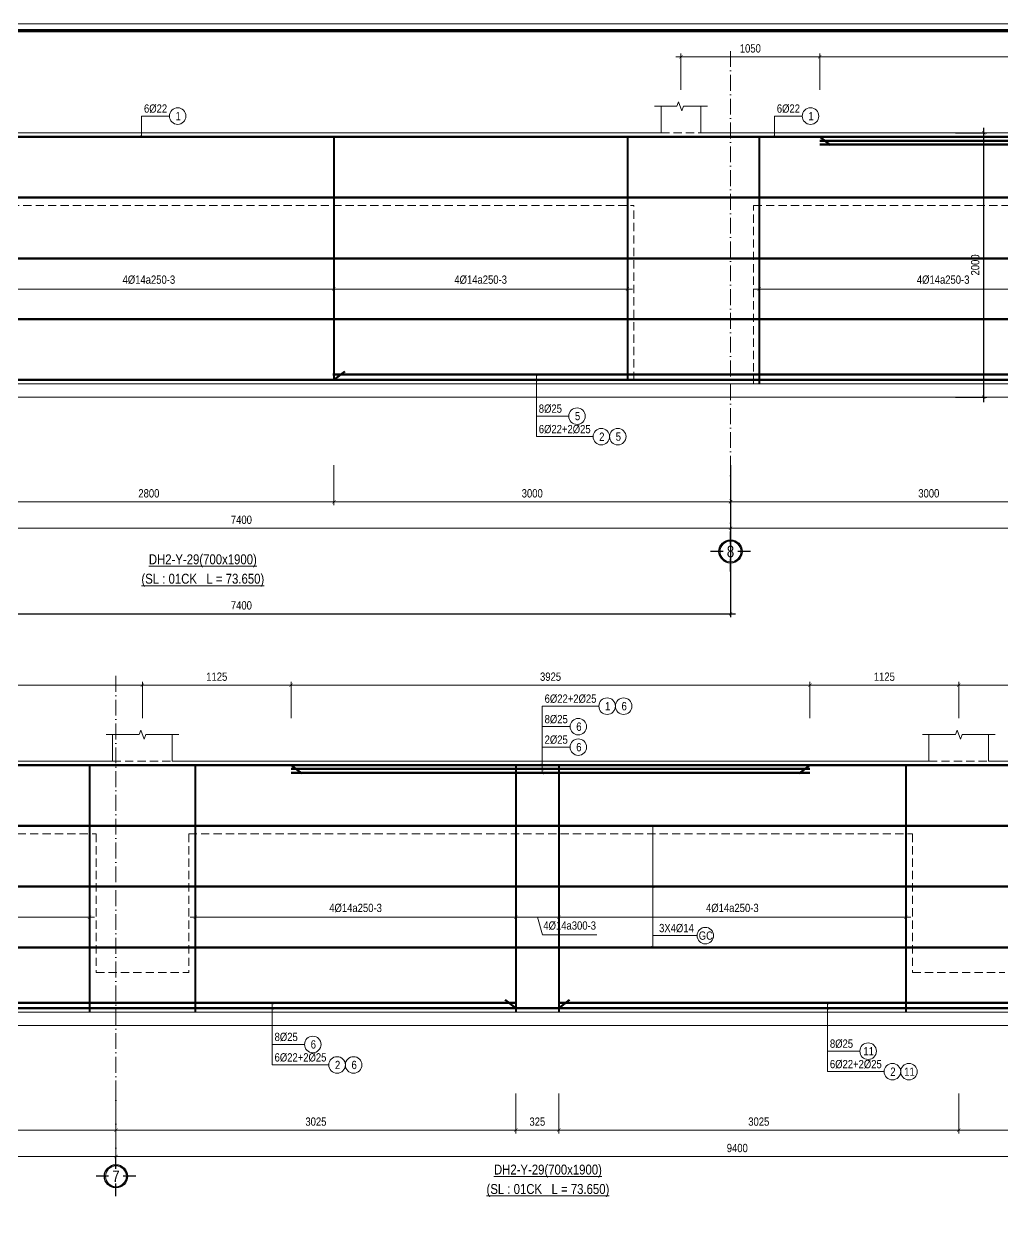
# Model space of a CAD drawing. Header units: millimetres. Extents: x 3014920 to 3563667, y -1638653 to -1356471.
# Drawn here: x 3371116 to 3378516, y -1615076 to -1606064 of the extents above; entities that cross this region are included whole.
import ezdxf
from ezdxf.enums import TextEntityAlignment as Align
from ezdxf.xclip import XClip

# ---------------------------------------------------------------- set-up
doc = ezdxf.new("R2010")
doc.units = ezdxf.units.MM
doc.header["$MEASUREMENT"] = 0
doc.header["$XCLIPFRAME"] = 0
doc.header["$PDMODE"] = 2
for name, pattern in [('6 TANG DIEN HINH 14-15$0$ACAD_ISO10W100', [18, 12, -3, 0, -3]), ('ACAD_ISO04W100', [30, 24, -3, 0, -3]), ('HIDDEN', [0.375, 0.25, -0.125])]:
    doc.linetypes.add(name, pattern=pattern)
doc.layers.get('0').update_dxf_attribs({"lineweight": 9})
doc.layers.get('Defpoints').update_dxf_attribs({"color": 10, "lineweight": 0})
for name, color, linetype, lineweight in [('2', 2, 'Continuous', 20), ('CDAI', 21, 'Continuous', 40), ('CTHEP', 50, 'Continuous', 50), ('DBAO', 90, 'Continuous', 13), ('DGIONG', 130, 'Continuous', 13), ('DMo', 9, 'HIDDEN', 9), ('KTH', 154, 'Continuous', 9), ('Net khuat', 8, 'HIDDEN', 13), ('TEXT', 7, 'Continuous', 15), ('TRUC', 251, 'ACAD_ISO04W100', 9)]:
    doc.layers.add(name, color=color, linetype=linetype, lineweight=lineweight)
doc.layers.add('8', color=8, linetype='Continuous')
doc.styles.add('HELVECONDENSE', font='VHELVCN_0.TTF')
doc.styles.add('Star-HelCon', font='VHELVCN_0.TTF')
doc.styles.add('TTP-HelCon', font='VHELVCN_0.TTF')
doc.styles.add('VNI-HELVE-CONDENSE', font='VHELVCN_0.TTF')
doc.dimstyles.new('kc-25', dxfattribs={"dimtxt": 62.5, "dimasz": 20, "dimexe": 20, "dimexo": 50, "dimgap": 25, "dimtad": 3, "dimdec": 0, "dimzin": 0, "dimdsep": 46, "dimtxsty": 'VNI-HELVE-CONDENSE', "dimblk": 'DIM', "dimcen": 2.5, "dimclrd": 256, "dimclre": 154, "dimclrt": 7, "dimaunit": 1, "dimadec": 0, "dimazin": 0, "dimtfac": 1, "dimtdec": 0, "dimtix": 1, "dimtmove": 0, "dimatfit": 3, "dimldrblk": 'DOT', "dimfxl": 1, "dimtolj": 1, "dimtzin": 0, "dimarcsym": 0})
doc.dimstyles.new('TTP-25', dxfattribs={"dimscale": 25, "dimtxt": 2.5, "dimasz": 1, "dimexe": 1, "dimexo": 1, "dimgap": 0.09, "dimtad": 0, "dimdec": 4, "dimrnd": 1, "dimzin": 9, "dimdsep": 46, "dimtxsty": 'TTP-HelCon', "dimblk": 'ARCHTICK', "dimcen": 0.09, "dimdle": 1.5, "dimclrd": 256, "dimclre": 256, "dimclrt": 7, "dimadec": 0, "dimazin": 0, "dimtfac": 1, "dimtdec": 4, "dimtmove": 0, "dimatfit": 3, "dimldrblk": 'ARCHTICK', "dimfxl": 1, "dimtvp": 1, "dimtolj": 1, "dimtzin": 0, "dimarcsym": 0})

# ---------------------------------------------------------------- blocks, each defined once
blk = doc.blocks.new('_ArchTick')
at = {"color": 0, "linetype": 'ByBlock', "const_width": 0.15}
blk.add_lwpolyline([(-0.5, -0.5), (0.5, 0.5)], dxfattribs=at)
blk = doc.blocks.new('*D1667')
at = {"layer": 'Defpoints', "color": 0, "transparency": 16777216}
for p in [(22575, -2490.7), (25825, -2490.7), (22575, -2791.8)]:
    blk.add_point(p, dxfattribs=at)
at = {"layer": 'KTH', "lineweight": -2, "transparency": 16777216}
for p, q in [((22575, -2515.7), (22575, -2816.8)), ((25825, -2515.7), (25825, -2816.8)), ((25862.5, -2791.8), (22537.5, -2791.8))]:
    blk.add_line(p, q, dxfattribs=at)
at = {"layer": 'KTH', "lineweight": -2, "transparency": 16777216, "xscale": 25, "yscale": 25, "zscale": 25, "rotation": 180}
blk.add_blockref('_ArchTick', (22575, -2791.8), dxfattribs=at)
at = {"layer": 'KTH', "lineweight": -2, "transparency": 16777216, "xscale": 25, "yscale": 25, "zscale": 25}
blk.add_blockref('_ArchTick', (25825, -2791.8), dxfattribs=at)
at = {"layer": 'KTH', "color": 7, "transparency": 16777216, "insert": (24200, -2728), "char_height": 62.5, "attachment_point": 5, "style": 'TTP-HelCon'}
blk.add_mtext('\\A1;3250', dxfattribs=at)
blk = doc.blocks.new('*D1668')
at = {"layer": 'Defpoints', "color": 0, "transparency": 16777216}
for p in [(16725, -2490.7), (19724.7, -2490.7), (16725, -2791.8)]:
    blk.add_point(p, dxfattribs=at)
at = {"layer": 'KTH', "lineweight": -2, "transparency": 16777216}
for p, q in [((16725, -2515.7), (16725, -2816.8)), ((19724.7, -2515.7), (19724.7, -2816.8)), ((19762.2, -2791.8), (16687.5, -2791.8))]:
    blk.add_line(p, q, dxfattribs=at)
at = {"layer": 'KTH', "lineweight": -2, "transparency": 16777216, "xscale": 25, "yscale": 25, "zscale": 25, "rotation": 180}
blk.add_blockref('_ArchTick', (16725, -2791.8), dxfattribs=at)
at = {"layer": 'KTH', "lineweight": -2, "transparency": 16777216, "xscale": 25, "yscale": 25, "zscale": 25}
blk.add_blockref('_ArchTick', (19724.7, -2791.8), dxfattribs=at)
at = {"layer": 'KTH', "color": 7, "transparency": 16777216, "insert": (18224.9, -2728), "char_height": 62.5, "attachment_point": 5, "style": 'TTP-HelCon'}
blk.add_mtext('\\A1;3000', dxfattribs=at)
blk = doc.blocks.new('*D1669')
at = {"layer": 'Defpoints', "color": 0, "transparency": 16777216}
for p in [(16350, 574), (16350, 300), (17399.8, 300)]:
    blk.add_point(p, dxfattribs=at)
at = {"layer": 'KTH', "lineweight": -2, "transparency": 16777216}
for p, q in [((17437.3, 574), (16312.5, 574)), ((16350, 325), (16350, 599)), ((17399.8, 325), (17399.8, 599))]:
    blk.add_line(p, q, dxfattribs=at)
at = {"layer": 'KTH', "lineweight": -2, "transparency": 16777216, "xscale": 25, "yscale": 25, "zscale": 25, "rotation": 180}
blk.add_blockref('_ArchTick', (16350, 574), dxfattribs=at)
at = {"layer": 'KTH', "lineweight": -2, "transparency": 16777216, "xscale": 25, "yscale": 25, "zscale": 25}
blk.add_blockref('_ArchTick', (17399.8, 574), dxfattribs=at)
at = {"layer": 'KTH', "color": 7, "transparency": 16777216, "insert": (16874.9, 637.8), "char_height": 62.5, "attachment_point": 5, "style": 'TTP-HelCon'}
blk.add_mtext('\\A1;1050', dxfattribs=at)
blk = doc.blocks.new('*D1670')
at = {"layer": 'Defpoints', "color": 0, "transparency": 16777216}
for p in [(26025, 574), (22800, 300), (26025, 300)]:
    blk.add_point(p, dxfattribs=at)
at = {"layer": 'KTH', "lineweight": -2, "transparency": 16777216}
for p, q in [((22762.5, 574), (26062.5, 574)), ((22800, 325), (22800, 599)), ((26025, 325), (26025, 599))]:
    blk.add_line(p, q, dxfattribs=at)
at = {"layer": 'KTH', "lineweight": -2, "transparency": 16777216, "xscale": 25, "yscale": 25, "zscale": 25, "rotation": 180}
blk.add_blockref('_ArchTick', (22800, 574), dxfattribs=at)
at = {"layer": 'KTH', "lineweight": -2, "transparency": 16777216, "xscale": 25, "yscale": 25, "zscale": 25}
blk.add_blockref('_ArchTick', (26025, 574), dxfattribs=at)
at = {"layer": 'KTH', "color": 7, "transparency": 16777216, "insert": (24412.5, 637.8), "char_height": 62.5, "attachment_point": 5, "style": 'TTP-HelCon'}
blk.add_mtext('\\A1;3225', dxfattribs=at)
blk = doc.blocks.new('*D1672')
at = {"layer": 'Defpoints', "color": 0, "transparency": 16777216}
for p in [(10925, -2490.7), (13725, -2490.7), (10925, -2791.8)]:
    blk.add_point(p, dxfattribs=at)
at = {"layer": 'KTH', "lineweight": -2, "transparency": 16777216}
for p, q in [((10925, -2515.7), (10925, -2816.8)), ((13725, -2515.7), (13725, -2816.8)), ((13762.5, -2791.8), (10887.5, -2791.8))]:
    blk.add_line(p, q, dxfattribs=at)
at = {"layer": 'KTH', "lineweight": -2, "transparency": 16777216, "xscale": 25, "yscale": 25, "zscale": 25, "rotation": 180}
blk.add_blockref('_ArchTick', (10925, -2791.8), dxfattribs=at)
at = {"layer": 'KTH', "lineweight": -2, "transparency": 16777216, "xscale": 25, "yscale": 25, "zscale": 25}
blk.add_blockref('_ArchTick', (13725, -2791.8), dxfattribs=at)
at = {"layer": 'KTH', "color": 7, "transparency": 16777216, "insert": (12325, -2728), "char_height": 62.5, "attachment_point": 5, "style": 'TTP-HelCon'}
blk.add_mtext('\\A1;2800', dxfattribs=at)
blk = doc.blocks.new('*D1674')
at = {"layer": 'Defpoints', "color": 0, "transparency": 16777216}
for p in [(26025, 574), (26025, 300), (27150, 300)]:
    blk.add_point(p, dxfattribs=at)
at = {"layer": 'KTH', "lineweight": -2, "transparency": 16777216}
for p, q in [((27187.5, 574), (25987.5, 574)), ((26025, 325), (26025, 599)), ((27150, 325), (27150, 599))]:
    blk.add_line(p, q, dxfattribs=at)
at = {"layer": 'KTH', "lineweight": -2, "transparency": 16777216, "xscale": 25, "yscale": 25, "zscale": 25, "rotation": 180}
blk.add_blockref('_ArchTick', (26025, 574), dxfattribs=at)
at = {"layer": 'KTH', "lineweight": -2, "transparency": 16777216, "xscale": 25, "yscale": 25, "zscale": 25}
blk.add_blockref('_ArchTick', (27150, 574), dxfattribs=at)
at = {"layer": 'KTH', "color": 7, "transparency": 16777216, "insert": (26587.5, 637.8), "char_height": 62.5, "attachment_point": 5, "style": 'TTP-HelCon'}
blk.add_mtext('\\A1;1125', dxfattribs=at)
blk = doc.blocks.new('*D1675')
at = {"layer": 'Defpoints', "color": 0, "transparency": 16777216}
for p in [(32200, 574), (32200, 300), (33325, 300)]:
    blk.add_point(p, dxfattribs=at)
at = {"layer": 'KTH', "lineweight": -2, "transparency": 16777216}
for p, q in [((33362.5, 574), (32162.5, 574)), ((32200, 325), (32200, 599)), ((33325, 325), (33325, 599))]:
    blk.add_line(p, q, dxfattribs=at)
at = {"layer": 'KTH', "lineweight": -2, "transparency": 16777216, "xscale": 25, "yscale": 25, "zscale": 25, "rotation": 180}
blk.add_blockref('_ArchTick', (32200, 574), dxfattribs=at)
at = {"layer": 'KTH', "lineweight": -2, "transparency": 16777216, "xscale": 25, "yscale": 25, "zscale": 25}
blk.add_blockref('_ArchTick', (33325, 574), dxfattribs=at)
at = {"layer": 'KTH', "color": 7, "transparency": 16777216, "insert": (32762.5, 637.8), "char_height": 62.5, "attachment_point": 5, "style": 'TTP-HelCon'}
blk.add_mtext('\\A1;1125', dxfattribs=at)
blk = doc.blocks.new('dau truc')
blk.add_circle((0, 0), 180)
at = {"layer": '8'}
for p, q in [((0, 127), (0, 345)), ((-127, 0), (-345, 0)), ((0, -345), (0, -127)), ((345, 0), (127, 0))]:
    blk.add_line(p, q, dxfattribs=at)
blk.add_circle((0, 0), 200, dxfattribs=at)
at = {"layer": 'TEXT', "style": 'HELVECONDENSE'}
blk.add_attdef('A', text='', height=233, dxfattribs=at).set_placement((0, 0), align=Align.MIDDLE)
blk = doc.blocks.new('*D1642')
at = {"layer": 'Defpoints', "color": 0, "transparency": 16777216}
for p in [(28850, -2490.8), (29175, -2490.7), (28850, -2791.8)]:
    blk.add_point(p, dxfattribs=at)
at = {"layer": 'KTH', "lineweight": -2, "transparency": 16777216}
for p, q in [((28850, -2515.8), (28850, -2816.8)), ((29175, -2515.7), (29175, -2816.8)), ((29212.5, -2791.8), (28812.5, -2791.8))]:
    blk.add_line(p, q, dxfattribs=at)
at = {"layer": 'KTH', "lineweight": -2, "transparency": 16777216, "xscale": 25, "yscale": 25, "zscale": 25, "rotation": 180}
blk.add_blockref('_ArchTick', (28850, -2791.8), dxfattribs=at)
at = {"layer": 'KTH', "lineweight": -2, "transparency": 16777216, "xscale": 25, "yscale": 25, "zscale": 25}
blk.add_blockref('_ArchTick', (29175, -2791.8), dxfattribs=at)
at = {"layer": 'KTH', "color": 7, "transparency": 16777216, "insert": (29012.5, -2728), "char_height": 62.5, "attachment_point": 5, "style": 'TTP-HelCon'}
blk.add_mtext('\\A1;325', dxfattribs=at)
blk = doc.blocks.new('*D1643')
at = {"layer": 'Defpoints', "color": 0, "transparency": 16777216}
for p in [(32200, 574), (31075, 300), (32200, 300)]:
    blk.add_point(p, dxfattribs=at)
at = {"layer": 'KTH', "lineweight": -2, "transparency": 16777216}
for p, q in [((31037.5, 574), (32237.5, 574)), ((31075, 325), (31075, 599)), ((32200, 325), (32200, 599))]:
    blk.add_line(p, q, dxfattribs=at)
at = {"layer": 'KTH', "lineweight": -2, "transparency": 16777216, "xscale": 25, "yscale": 25, "zscale": 25, "rotation": 180}
blk.add_blockref('_ArchTick', (31075, 574), dxfattribs=at)
at = {"layer": 'KTH', "lineweight": -2, "transparency": 16777216, "xscale": 25, "yscale": 25, "zscale": 25}
blk.add_blockref('_ArchTick', (32200, 574), dxfattribs=at)
at = {"layer": 'KTH', "color": 7, "transparency": 16777216, "insert": (31637.5, 637.8), "char_height": 62.5, "attachment_point": 5, "style": 'TTP-HelCon'}
blk.add_mtext('\\A1;1125', dxfattribs=at)
blk = doc.blocks.new('*D1647')
at = {"layer": 'Defpoints', "color": 0, "transparency": 16777216}
for p in [(25825, -2490.7), (28850, -2490.8), (28850, -2791.8)]:
    blk.add_point(p, dxfattribs=at)
at = {"layer": 'KTH', "lineweight": -2, "transparency": 16777216}
for p, q in [((25825, -2515.7), (25825, -2816.8)), ((28850, -2515.8), (28850, -2816.8)), ((25787.5, -2791.8), (28887.5, -2791.8))]:
    blk.add_line(p, q, dxfattribs=at)
at = {"layer": 'KTH', "lineweight": -2, "transparency": 16777216, "xscale": 25, "yscale": 25, "zscale": 25, "rotation": 180}
blk.add_blockref('_ArchTick', (25825, -2791.8), dxfattribs=at)
at = {"layer": 'KTH', "lineweight": -2, "transparency": 16777216, "xscale": 25, "yscale": 25, "zscale": 25}
blk.add_blockref('_ArchTick', (28850, -2791.8), dxfattribs=at)
at = {"layer": 'KTH', "color": 7, "transparency": 16777216, "insert": (27337.5, -2728), "char_height": 62.5, "attachment_point": 5, "style": 'TTP-HelCon'}
blk.add_mtext('\\A1;3025', dxfattribs=at)
blk = doc.blocks.new('DIM')
h = blk.add_hatch(color=1)
h.paths.add_polyline_path([(0.49, 0.29, 1), (0.29, 0.49), (-0.19, 0), (0.19, 0)])
h.paths.add_polyline_path([(0.19, 0), (-0.19, 0), (-0.49, -0.29, 1), (-0.29, -0.49)])
at = {"color": 9}
for p, q in [((-0.19, 0), (-1.5, 0)), ((0.19, 0), (1.5, 0))]:
    blk.add_line(p, q, dxfattribs=at)
at = {"color": 1}
for p, q in [((-0.49, -0.29), (0.29, 0.49)), ((-0.29, -0.49), (0.49, 0.29)), ((-0.19, 0), (0.19, 0))]:
    blk.add_line(p, q, dxfattribs=at)
blk.add_arc((-0.39, -0.39), 0.138, 135, 315, dxfattribs=at)
blk = doc.blocks.new('*D1662')
at = {"layer": 'Defpoints', "color": 0, "transparency": 16777216}
for p in [(25825, -2490.7), (35225, -2490.7), (35225, -2991.7)]:
    blk.add_point(p, dxfattribs=at)
at = {"layer": 'KTH', "lineweight": -2, "transparency": 16777216}
for p, q in [((25825, -2515.7), (25825, -3016.7)), ((35225, -2515.7), (35225, -3016.7)), ((25787.5, -2991.7), (35262.5, -2991.7))]:
    blk.add_line(p, q, dxfattribs=at)
at = {"layer": 'KTH', "lineweight": -2, "transparency": 16777216, "xscale": 25, "yscale": 25, "zscale": 25, "rotation": 180}
blk.add_blockref('_ArchTick', (25825, -2991.7), dxfattribs=at)
at = {"layer": 'KTH', "lineweight": -2, "transparency": 16777216, "xscale": 25, "yscale": 25, "zscale": 25}
blk.add_blockref('_ArchTick', (35225, -2991.7), dxfattribs=at)
at = {"layer": 'KTH', "color": 7, "transparency": 16777216, "insert": (30525, -2927.9), "char_height": 62.5, "attachment_point": 5, "style": 'TTP-HelCon'}
blk.add_mtext('\\A1;9400', dxfattribs=at)
blk = doc.blocks.new('*D1665')
at = {"layer": 'Defpoints', "color": 0, "transparency": 16777216}
for p in [(10925, -883.8), (13725, -883.8), (13725, -1182.1)]:
    blk.add_point(p, dxfattribs=at)
at = {"layer": 'KTH', "lineweight": -2, "transparency": 16777216}
for p, q in [((10925, -908.8), (10925, -1207.1)), ((13725, -908.8), (13725, -1207.1)), ((10887.5, -1182.1), (13762.5, -1182.1))]:
    blk.add_line(p, q, dxfattribs=at)
at = {"layer": 'KTH', "lineweight": -2, "transparency": 16777216, "xscale": 25, "yscale": 25, "zscale": 25, "rotation": 180}
blk.add_blockref('_ArchTick', (10925, -1182.1), dxfattribs=at)
at = {"layer": 'KTH', "lineweight": -2, "transparency": 16777216, "xscale": 25, "yscale": 25, "zscale": 25}
blk.add_blockref('_ArchTick', (13725, -1182.1), dxfattribs=at)
at = {"layer": 'KTH', "color": 7, "transparency": 16777216, "insert": (12325, -1112.2), "char_height": 62.5, "attachment_point": 5, "style": 'TTP-HelCon'}
blk.add_mtext('\\A1;4Þ14a250-3', dxfattribs=at)
blk = doc.blocks.new('*D1622')
at = {"layer": 'Defpoints', "color": 0, "transparency": 16777216}
for p in [(9325, -2490.7), (16725, -2490.7), (16725, -2991.7)]:
    blk.add_point(p, dxfattribs=at)
at = {"layer": 'KTH', "lineweight": -2, "transparency": 16777216}
for p, q in [((9325, -2515.7), (9325, -3016.7)), ((16725, -2515.7), (16725, -3016.7)), ((9287.5, -2991.7), (16762.5, -2991.7))]:
    blk.add_line(p, q, dxfattribs=at)
at = {"layer": 'KTH', "lineweight": -2, "transparency": 16777216, "xscale": 25, "yscale": 25, "zscale": 25, "rotation": 180}
blk.add_blockref('_ArchTick', (9325, -2991.7), dxfattribs=at)
at = {"layer": 'KTH', "lineweight": -2, "transparency": 16777216, "xscale": 25, "yscale": 25, "zscale": 25}
blk.add_blockref('_ArchTick', (16725, -2991.7), dxfattribs=at)
at = {"layer": 'KTH', "color": 7, "transparency": 16777216, "insert": (13025, -2927.9), "char_height": 62.5, "attachment_point": 5, "style": 'TTP-HelCon'}
blk.add_mtext('\\A1;7400', dxfattribs=at)
blk = doc.blocks.new('*D1623')
at = {"layer": 'Defpoints', "color": 0, "transparency": 16777216}
for p in [(16725, -2490.7), (25825, -2513.9), (16725, -2991.7)]:
    blk.add_point(p, dxfattribs=at)
at = {"layer": 'KTH', "lineweight": -2, "transparency": 16777216}
for p, q in [((16725, -2515.7), (16725, -3016.7)), ((25825, -2538.9), (25825, -3016.7)), ((25862.5, -2991.7), (16687.5, -2991.7))]:
    blk.add_line(p, q, dxfattribs=at)
at = {"layer": 'KTH', "lineweight": -2, "transparency": 16777216, "xscale": 25, "yscale": 25, "zscale": 25, "rotation": 180}
blk.add_blockref('_ArchTick', (16725, -2991.7), dxfattribs=at)
at = {"layer": 'KTH', "lineweight": -2, "transparency": 16777216, "xscale": 25, "yscale": 25, "zscale": 25}
blk.add_blockref('_ArchTick', (25825, -2991.7), dxfattribs=at)
at = {"layer": 'KTH', "color": 7, "transparency": 16777216, "insert": (21275, -2927.9), "char_height": 62.5, "attachment_point": 5, "style": 'TTP-HelCon'}
blk.add_mtext('\\A1;9100', dxfattribs=at)
blk = doc.blocks.new('*D1624')
at = {"layer": 'Defpoints', "color": 0, "transparency": 16777216}
for p in [(29175, -2490.7), (32200, -2490.7), (32200, -2791.8)]:
    blk.add_point(p, dxfattribs=at)
at = {"layer": 'KTH', "lineweight": -2, "transparency": 16777216}
for p, q in [((29175, -2515.7), (29175, -2816.8)), ((32200, -2515.7), (32200, -2816.8)), ((29137.5, -2791.8), (32237.5, -2791.8))]:
    blk.add_line(p, q, dxfattribs=at)
at = {"layer": 'KTH', "lineweight": -2, "transparency": 16777216, "xscale": 25, "yscale": 25, "zscale": 25, "rotation": 180}
blk.add_blockref('_ArchTick', (29175, -2791.8), dxfattribs=at)
at = {"layer": 'KTH', "lineweight": -2, "transparency": 16777216, "xscale": 25, "yscale": 25, "zscale": 25}
blk.add_blockref('_ArchTick', (32200, -2791.8), dxfattribs=at)
at = {"layer": 'KTH', "color": 7, "transparency": 16777216, "insert": (30687.5, -2728), "char_height": 62.5, "attachment_point": 5, "style": 'TTP-HelCon'}
blk.add_mtext('\\A1;3025', dxfattribs=at)
blk = doc.blocks.new('*D1626')
at = {"layer": 'Defpoints', "color": 0, "transparency": 16777216}
for p in [(21450, 574), (17399.8, 300), (21450, 300)]:
    blk.add_point(p, dxfattribs=at)
at = {"layer": 'KTH', "lineweight": -2, "transparency": 16777216}
for p, q in [((17362.3, 574), (21487.5, 574)), ((17399.8, 325), (17399.8, 599)), ((21450, 325), (21450, 599))]:
    blk.add_line(p, q, dxfattribs=at)
at = {"layer": 'KTH', "lineweight": -2, "transparency": 16777216, "xscale": 25, "yscale": 25, "zscale": 25, "rotation": 180}
blk.add_blockref('_ArchTick', (17399.8, 574), dxfattribs=at)
at = {"layer": 'KTH', "lineweight": -2, "transparency": 16777216, "xscale": 25, "yscale": 25, "zscale": 25}
blk.add_blockref('_ArchTick', (21450, 574), dxfattribs=at)
at = {"layer": 'KTH', "color": 7, "transparency": 16777216, "insert": (19424.9, 637.8), "char_height": 62.5, "attachment_point": 5, "style": 'TTP-HelCon'}
blk.add_mtext('\\A1;4050', dxfattribs=at)
blk = doc.blocks.new('*D1628')
at = {"layer": 'Defpoints', "color": 0, "transparency": 16777216}
for p in [(31075, 574), (27150, 300), (31075, 300)]:
    blk.add_point(p, dxfattribs=at)
at = {"layer": 'KTH', "lineweight": -2, "transparency": 16777216}
for p, q in [((27112.5, 574), (31112.5, 574)), ((27150, 325), (27150, 599)), ((31075, 325), (31075, 599))]:
    blk.add_line(p, q, dxfattribs=at)
at = {"layer": 'KTH', "lineweight": -2, "transparency": 16777216, "xscale": 25, "yscale": 25, "zscale": 25, "rotation": 180}
blk.add_blockref('_ArchTick', (27150, 574), dxfattribs=at)
at = {"layer": 'KTH', "lineweight": -2, "transparency": 16777216, "xscale": 25, "yscale": 25, "zscale": 25}
blk.add_blockref('_ArchTick', (31075, 574), dxfattribs=at)
at = {"layer": 'KTH', "color": 7, "transparency": 16777216, "insert": (29112.5, 637.8), "char_height": 62.5, "attachment_point": 5, "style": 'TTP-HelCon'}
blk.add_mtext('\\A1;3925', dxfattribs=at)
blk = doc.blocks.new('*D1629')
at = {"layer": 'Defpoints', "color": 0, "transparency": 16777216}
for p in [(16942.3, -883.8), (19724.8, -883.8), (16942.3, -1182.1)]:
    blk.add_point(p, dxfattribs=at)
at = {"layer": 'KTH', "lineweight": -2, "transparency": 16777216}
for p, q in [((16942.3, -908.8), (16942.3, -1207.1)), ((19724.8, -908.8), (19724.8, -1207.1)), ((19762.3, -1182.1), (16904.8, -1182.1))]:
    blk.add_line(p, q, dxfattribs=at)
at = {"layer": 'KTH', "lineweight": -2, "transparency": 16777216, "xscale": 25, "yscale": 25, "zscale": 25, "rotation": 180}
blk.add_blockref('_ArchTick', (16942.3, -1182.1), dxfattribs=at)
at = {"layer": 'KTH', "lineweight": -2, "transparency": 16777216, "xscale": 25, "yscale": 25, "zscale": 25}
blk.add_blockref('_ArchTick', (19724.8, -1182.1), dxfattribs=at)
at = {"layer": 'KTH', "color": 7, "transparency": 16777216, "insert": (18333.5, -1112.2), "char_height": 62.5, "attachment_point": 5, "style": 'TTP-HelCon'}
blk.add_mtext('\\A1;4Þ14a250-3', dxfattribs=at)
blk = doc.blocks.new('*D1632')
at = {"layer": 'Defpoints', "color": 0, "transparency": 16777216}
for p in [(22975, -883.8), (25625, -943.5), (22975, -1182.1)]:
    blk.add_point(p, dxfattribs=at)
at = {"layer": 'KTH', "lineweight": -2, "transparency": 16777216}
for p, q in [((22975, -908.8), (22975, -1207.1)), ((25625, -968.5), (25625, -1207.1)), ((25662.5, -1182.1), (22937.5, -1182.1))]:
    blk.add_line(p, q, dxfattribs=at)
at = {"layer": 'KTH', "lineweight": -2, "transparency": 16777216, "xscale": 25, "yscale": 25, "zscale": 25}
for p, rotation in [((22975, -1182.1), 179.9999999866598), ((25625, -1182.1), 359.9999999866598)]:
    blk.add_blockref('_ArchTick', p, dxfattribs=dict(at, rotation=rotation))
at = {"layer": 'KTH', "color": 7, "transparency": 16777216, "insert": (24300, -1112.2), "char_height": 62.5, "attachment_point": 5, "rotation": 360, "style": 'TTP-HelCon'}
blk.add_mtext('\\A1;4Þ14a250-3', dxfattribs=at)
blk = doc.blocks.new('*D1633')
at = {"layer": 'Defpoints', "color": 0, "transparency": 16777216}
for p in [(26425, -883.8), (28850, -883.8), (26425, -1182.1)]:
    blk.add_point(p, dxfattribs=at)
at = {"layer": 'KTH', "lineweight": -2, "transparency": 16777216}
for p, q in [((26425, -908.8), (26425, -1207.1)), ((28850, -908.8), (28850, -1207.1)), ((28887.5, -1182.1), (26387.5, -1182.1))]:
    blk.add_line(p, q, dxfattribs=at)
at = {"layer": 'KTH', "lineweight": -2, "transparency": 16777216, "xscale": 25, "yscale": 25, "zscale": 25}
for p, rotation in [((26425, -1182.1), 179.9999999866598), ((28850, -1182.1), 359.9999999866598)]:
    blk.add_blockref('_ArchTick', p, dxfattribs=dict(at, rotation=rotation))
at = {"layer": 'KTH', "color": 7, "transparency": 16777216, "insert": (27637.5, -1112.2), "char_height": 62.5, "attachment_point": 5, "rotation": 360, "style": 'TTP-HelCon'}
blk.add_mtext('\\A1;4Þ14a250-3', dxfattribs=at)
blk = doc.blocks.new('*D1634')
at = {"layer": 'Defpoints', "color": 0, "transparency": 16777216}
for p in [(28850, -883.8), (29175, -883.8), (29175, -1182.1)]:
    blk.add_point(p, dxfattribs=at)
at = {"layer": 'KTH', "lineweight": -2, "transparency": 16777216}
for p, q in [((28850, -908.8), (28850, -1207.1)), ((29175, -908.8), (29175, -1207.1)), ((28812.5, -1182.1), (29212.5, -1182.1)), ((29012.5, -1182.1), (29052.5, -1315.4)), ((29052.5, -1315.4), (29461.7, -1315.4))]:
    blk.add_line(p, q, dxfattribs=at)
at = {"layer": 'KTH', "lineweight": -2, "transparency": 16777216, "xscale": 25, "yscale": 25, "zscale": 25, "rotation": 180}
blk.add_blockref('_ArchTick', (28850, -1182.1), dxfattribs=at)
at = {"layer": 'KTH', "lineweight": -2, "transparency": 16777216, "xscale": 25, "yscale": 25, "zscale": 25}
blk.add_blockref('_ArchTick', (29175, -1182.1), dxfattribs=at)
at = {"layer": 'KTH', "color": 7, "transparency": 16777216, "insert": (29257.1, -1245.4), "char_height": 62.5, "attachment_point": 5, "style": 'TTP-HelCon'}
blk.add_mtext('\\A1;4Þ14a300-3', dxfattribs=at)
blk = doc.blocks.new('*D1635')
at = {"layer": 'Defpoints', "color": 0, "transparency": 16777216}
for p in [(29175, -883.8), (31800, -929), (31800, -1182.1)]:
    blk.add_point(p, dxfattribs=at)
at = {"layer": 'KTH', "lineweight": -2, "transparency": 16777216}
for p, q in [((29175, -908.8), (29175, -1207.1)), ((31800, -954), (31800, -1207.1)), ((29137.5, -1182.1), (31837.5, -1182.1))]:
    blk.add_line(p, q, dxfattribs=at)
at = {"layer": 'KTH', "lineweight": -2, "transparency": 16777216, "xscale": 25, "yscale": 25, "zscale": 25, "rotation": 180}
blk.add_blockref('_ArchTick', (29175, -1182.1), dxfattribs=at)
at = {"layer": 'KTH', "lineweight": -2, "transparency": 16777216, "xscale": 25, "yscale": 25, "zscale": 25}
blk.add_blockref('_ArchTick', (31800, -1182.1), dxfattribs=at)
at = {"layer": 'KTH', "color": 7, "transparency": 16777216, "insert": (30487.5, -1112.2), "char_height": 62.5, "attachment_point": 5, "style": 'TTP-HelCon'}
blk.add_mtext('\\A1;4Þ14a250-3', dxfattribs=at)
blk = doc.blocks.new('*D1600')
at = {"layer": 'Defpoints', "color": 0, "transparency": 16777216}
for p in [(13725, -2490.7), (16725, -2490.7), (16725, -2791.8)]:
    blk.add_point(p, dxfattribs=at)
at = {"layer": 'KTH', "lineweight": -2, "transparency": 16777216}
for p, q in [((13725, -2515.7), (13725, -2816.8)), ((16725, -2515.7), (16725, -2816.8)), ((13687.5, -2791.8), (16762.5, -2791.8))]:
    blk.add_line(p, q, dxfattribs=at)
at = {"layer": 'KTH', "lineweight": -2, "transparency": 16777216, "xscale": 25, "yscale": 25, "zscale": 25, "rotation": 180}
blk.add_blockref('_ArchTick', (13725, -2791.8), dxfattribs=at)
at = {"layer": 'KTH', "lineweight": -2, "transparency": 16777216, "xscale": 25, "yscale": 25, "zscale": 25}
blk.add_blockref('_ArchTick', (16725, -2791.8), dxfattribs=at)
at = {"layer": 'KTH', "color": 7, "transparency": 16777216, "insert": (15225, -2728), "char_height": 62.5, "attachment_point": 5, "style": 'TTP-HelCon'}
blk.add_mtext('\\A1;3000', dxfattribs=at)
blk = doc.blocks.new('*D1601')
at = {"layer": 'Defpoints', "color": 0, "transparency": 16777216}
for p in [(13725, -883.8), (15944.8, -883.8), (15944.8, -1182.1)]:
    blk.add_point(p, dxfattribs=at)
at = {"layer": 'KTH', "lineweight": -2, "transparency": 16777216}
for p, q in [((13725, -908.8), (13725, -1207.1)), ((15944.8, -908.8), (15944.8, -1207.1)), ((13687.5, -1182.1), (15982.3, -1182.1))]:
    blk.add_line(p, q, dxfattribs=at)
at = {"layer": 'KTH', "lineweight": -2, "transparency": 16777216, "xscale": 25, "yscale": 25, "zscale": 25, "rotation": 180}
blk.add_blockref('_ArchTick', (13725, -1182.1), dxfattribs=at)
at = {"layer": 'KTH', "lineweight": -2, "transparency": 16777216, "xscale": 25, "yscale": 25, "zscale": 25}
blk.add_blockref('_ArchTick', (15944.8, -1182.1), dxfattribs=at)
at = {"layer": 'KTH', "color": 7, "transparency": 16777216, "insert": (14834.9, -1112.2), "char_height": 62.5, "attachment_point": 5, "style": 'TTP-HelCon'}
blk.add_mtext('\\A1;4Þ14a250-3', dxfattribs=at)
blk = doc.blocks.new('*D1582')
at = {"layer": 'Defpoints', "color": 0, "transparency": 16777216}
for p in [(32200, -2490.7), (35225, -2515.7), (32200, -2791.8)]:
    blk.add_point(p, dxfattribs=at)
at = {"layer": 'KTH', "lineweight": -2, "transparency": 16777216}
for p, q in [((32200, -2515.7), (32200, -2816.8)), ((35225, -2540.7), (35225, -2816.8)), ((35262.5, -2791.8), (32162.5, -2791.8))]:
    blk.add_line(p, q, dxfattribs=at)
at = {"layer": 'KTH', "lineweight": -2, "transparency": 16777216, "xscale": 25, "yscale": 25, "zscale": 25, "rotation": 180}
blk.add_blockref('_ArchTick', (32200, -2791.8), dxfattribs=at)
at = {"layer": 'KTH', "lineweight": -2, "transparency": 16777216, "xscale": 25, "yscale": 25, "zscale": 25}
blk.add_blockref('_ArchTick', (35225, -2791.8), dxfattribs=at)
at = {"layer": 'KTH', "color": 7, "transparency": 16777216, "insert": (33712.5, -2728), "char_height": 62.5, "attachment_point": 5, "style": 'TTP-HelCon'}
blk.add_mtext('\\A1;3025', dxfattribs=at)
blk = doc.blocks.new('*D1029')
at = {"layer": 'Defpoints', "color": 0, "transparency": 16777216}
for p in [(3378137.1, -1606888), (3378376.5, -1606888), (3378137.1, -1608888)]:
    blk.add_point(p, dxfattribs=at)
at = {"layer": 'KTH', "lineweight": -2, "transparency": 16777216}
for p, q in [((3378162.1, -1606888), (3378401.5, -1606888)), ((3378376.5, -1608925.5), (3378376.5, -1606850.5)), ((3378162.1, -1608888), (3378401.5, -1608888))]:
    blk.add_line(p, q, dxfattribs=at)
at = {"layer": 'KTH', "lineweight": -2, "transparency": 16777216, "xscale": 25, "yscale": 25, "zscale": 25}
for p, rotation in [((3378376.5, -1606888), 90), ((3378376.5, -1608888), 270)]:
    blk.add_blockref('_ArchTick', p, dxfattribs=dict(at, rotation=rotation))
at = {"layer": 'KTH', "color": 7, "transparency": 16777216, "insert": (3378312.7, -1607888), "char_height": 62.5, "attachment_point": 5, "rotation": 90, "style": 'TTP-HelCon'}
blk.add_mtext('\\A1;2000', dxfattribs=at)
blk = doc.blocks.new('*D1031')
at = {"layer": 'Defpoints', "color": 0, "transparency": 16777216}
for p in [(3369061.4, -1609293.1), (3376461.4, -1609378.7), (3376461.4, -1610527.4)]:
    blk.add_point(p, dxfattribs=at)
at = {"layer": 'KTH', "lineweight": -2, "transparency": 16777216}
for p, q in [((3369061.4, -1609318.1), (3369061.4, -1610552.4)), ((3376461.4, -1609403.7), (3376461.4, -1610552.4)), ((3369023.9, -1610527.4), (3376498.9, -1610527.4))]:
    blk.add_line(p, q, dxfattribs=at)
at = {"layer": 'KTH', "lineweight": -2, "transparency": 16777216, "xscale": 25, "yscale": 25, "zscale": 25, "rotation": 180}
blk.add_blockref('_ArchTick', (3369061.4, -1610527.4), dxfattribs=at)
at = {"layer": 'KTH', "lineweight": -2, "transparency": 16777216, "xscale": 25, "yscale": 25, "zscale": 25}
blk.add_blockref('_ArchTick', (3376461.4, -1610527.4), dxfattribs=at)
at = {"layer": 'KTH', "color": 7, "transparency": 16777216, "insert": (3372761.4, -1610463.6), "char_height": 62.5, "attachment_point": 5, "style": 'TTP-HelCon'}
blk.add_mtext('\\A1;7400', dxfattribs=at)
blk = doc.blocks.new('2Y-28')
at = {"layer": 'CTHEP'}
blk.add_line((2756960.31386, -2205821.14638), (2725641.30636, -2205821.14638), dxfattribs=at)
at = {"layer": 'CTHEP', "elevation": 0}
for points in [[(2725588.51871, -2205550.81305), (2725588.51871, -2205350.81305), (2756961.31386, -2205350.81305), (2756961.31386, -2205580.81305)], [(2725588.51871, -2205690.81305), (2725588.51871, -2206290.81305), (2756961.31386, -2206290.81304), (2756961.31386, -2205630.81304)]]:
    blk.add_lwpolyline(points, dxfattribs=at)
at = {"layer": 'DBAO', "linetype": 'Continuous'}
blk.add_line((2756991.31386, -2206320.81305), (2726241.31386, -2206320.81305), dxfattribs=at)
blk = doc.blocks.new('CHG_XX_Khung ten')
blk.add_lwpolyline([(15, 579), (826, 579), (826, 15), (15, 15)], close=True)
at = {"color": 4, "linetype": 'Continuous', "const_width": 1}
blk.add_lwpolyline([(17, 577), (824, 577), (824, 17), (17, 17)], close=True, dxfattribs=at)
blk = doc.blocks.new('2Y-29')
at = {"layer": 'CDAI'}
for points in [[(13724.99991, -30), (13724.99991, -1870)], [(15944.76159, -30), (15944.76159, -1870)], [(16942.28983, -30), (16942.28983, -1900)], [(25625, -30), (25625, -1900)], [(26424.99998, -30), (26424.99998, -1900)], [(31799.99248, -30), (31799.99248, -1900)]]:
    blk.add_lwpolyline(points, dxfattribs=at)
at = {"layer": 'CDAI', "elevation": 0}
for points in [[(28850.00368, -30), (28850.00368, -1900)], [(29175.00181, -30), (29175.00181, -1900)]]:
    blk.add_lwpolyline(points, dxfattribs=at)
at = {"layer": 'CTHEP'}
for p, q in [((17481.1874, -94.5255), (17399.76151, -30)), ((21449.9999, -60), (17399.76151, -60)), ((21449.9999, -90), (17399.76151, -90)), ((27231.42587, -94.5255), (27149.99998, -30)), ((31074.99248, -60), (27149.99998, -60)), ((31074.99248, -90), (27149.99998, -90)), ((30993.56659, -94.5255), (31074.99248, -30)), ((82396.41101, -489.99841), (8878.4469, -489.99842)), ((82396.41101, -949.99894), (8878.4469, -949.99894)), ((82396.41101, -1409.99947), (8878.4469, -1409.99947)), ((13806.4258, -1805.4745), (13724.99991, -1870)), ((28768.57779, -1805.4745), (28850.00368, -1870)), ((29256.4352, -1805.4745), (29175.00931, -1870))]:
    blk.add_line(p, q, dxfattribs=at)
for points in [[(8854.99241, -529.99859), (8854.99241, -30), (82444.99991, -30)], [(54492.90498, -1870), (82444.99991, -1870), (82444.99991, -1170)], [(8854.9924, -1870), (54492.90498, -1870)], [(13717.68062, -1830), (19724.76151, -1830)], [(20849.9999, -1830), (28850.00484, -1830)], [(29175.01047, -1830), (35225.01047, -1830)]]:
    blk.add_lwpolyline(points, dxfattribs=at)
at = {"layer": 'DBAO', "linetype": 'Continuous'}
for p, q in [((16199.99991, 200), (16199.99991, 0)), ((16499.99991, 0), (16499.99991, 200)), ((25799.99998, 200), (25799.99998, 0)), ((26249.99248, 200), (26249.99248, 0)), ((31974.99998, 200), (31974.99998, 0)), ((32424.99248, 200), (32424.99248, 0)), ((9124.99991, 0), (16199.99991, 0)), ((16499.99991, 0), (22349.9999, 0)), ((22799.9999, 0), (25799.99998, 0)), ((25274.89493, 0), (25799.99998, 0)), ((26249.99248, 0), (28919.22208, 0)), ((26249.99248, 0), (28448.00001, 0)), ((28898.00001, 0), (31974.99998, 0)), ((32424.99248, 0), (38149.99991, 0)), ((8824.9924, -1900), (16899.99991, -1900)), ((16899.99991, -1900), (55974.98808, -1900)), ((16899.99991, -1900), (16899.99991, -1900)), ((8824.9924, -2000), (16899.99991, -2000))]:
    blk.add_line(p, q, dxfattribs=at)
at = {"layer": 'DBAO', "linetype": 'Continuous', "flags": 128}
blk.add_lwpolyline([(16899.99991, -2000), (55974.98828, -2000)], dxfattribs=at)
at = {"layer": 'DGIONG', "linetype": 'Continuous', "flags": 128}
for points in [[(16549.99991, 200), (16369.76151, 200), (16357.26151, 165.65653), (16332.26151, 234.34347), (16319.76151, 200), (16149.98491, 200)], [(32474.99248, 200), (32224.98873, 200), (32212.48873, 165.65653), (32187.48873, 234.34347), (32174.98873, 200), (31924.98497, 200)]]:
    blk.add_lwpolyline(points, dxfattribs=at)
at = {"layer": 'DGIONG', "linetype": 'Continuous', "elevation": 0, "flags": 128}
blk.add_lwpolyline([(26299.99248, 200), (26049.98873, 200), (26037.48873, 165.65653), (26012.48873, 234.34347), (25999.98873, 200), (25749.98498, 200)], dxfattribs=at)
at = {"layer": 'DGIONG'}
for centre in [(29540.4538, 415.02234), (29665.4538, 415.02234), (29322.5643, 260.04133), (12543.08456, 126.06616), (17330.14352, 126.06616), (29322.56436, 105.06033), (30283.12879, -1320.57282), (15563.74074, -2143.93134), (27313.92713, -2143.93134), (31514.78296, -2194.75921), (15747.43374, -2298.91228), (15872.43374, -2298.91228), (27497.62013, -2298.91228), (27622.62013, -2298.91228), (31698.47596, -2349.74016), (31823.47596, -2349.74016)]:
    blk.add_circle(centre, 62.5, dxfattribs=at)
at = {"layer": 'Net khuat', "ltscale": 250}
for p, q in [((16199.99991, 0), (16499.99991, 0)), ((25799.99998, 0), (26249.98498, 0)), ((26249.98498, 0), (26249.99248, 0)), ((31974.99998, 0), (32424.98497, 0)), ((32424.98497, 0), (32424.99248, 0)), ((9124.99733, -550), (15994.76159, -550)), ((15994.76159, -1870), (15994.76159, -550)), ((16899.99991, -550), (22224.99998, -550)), ((16899.99991, -1900), (16899.99991, -550)), ((22924.99998, -550), (25675, -550)), ((25675, -550), (25675, -1600)), ((26374.99998, -550), (31849.99998, -550)), ((26374.99998, -550), (26374.99998, -1600)), ((31849.99998, -550), (31849.99998, -1600)), ((25675, -1600), (26375, -1600)), ((31849.99998, -1600), (32549.99998, -1600))]:
    blk.add_line(p, q, dxfattribs=at)
at = {"layer": 'TRUC', "linetype": '6 TANG DIEN HINH 14-15$0$ACAD_ISO10W100', "ltscale": 10, "elevation": 0}
for points in [[(25824.99991, 643.793), (25824.99991, -3128.90775)], [(16724.99991, 617.61817), (16724.99991, -3155.08258)]]:
    blk.add_lwpolyline(points, dxfattribs=at)
at = {"layer": '2', "ltscale": 300}
ref = blk.add_blockref('dau truc', (16724.97624, -3167.60952), dxfattribs=dict(at, xscale=0.436713129747659, yscale=0.436713129747659, zscale=0.436713129747659))
ref.add_attrib('A', '8', dxfattribs={"layer": 'TEXT', "height": 87.5, "style": 'HELVECONDENSE'}).set_placement((16724.97624, -3167.60952), align=Align.MIDDLE)
ref = blk.add_blockref('dau truc', (25824.97624, -3141.43469), dxfattribs=dict(at, xscale=0.436713129747659, yscale=0.436713129747659, zscale=0.436713129747659))
ref.add_attrib('A', '7', dxfattribs={"layer": 'TEXT', "height": 87.5, "style": 'HELVECONDENSE'}).set_placement((25824.97624, -3141.43469), align=Align.MIDDLE)
at = {"layer": 'TEXT', "style": 'TTP-HelCon'}
for s, p in [('6Þ22+2Þ25', (29067.64592, 440.87528, 0)), ('8Þ25', (29067.64592, 285.89428, 0)), ('6Þ22', (12288.16619, 151.91911, 0)), ('6Þ22', (17075.22514, 151.91911, 0)), ('2Þ25', (29067.64599, 130.91328, 0)), ('3X4Þ14', (29933.55794, -1294.71982)), ('8Þ25', (15274.62586, -2118.07834, 0)), ('8Þ25', (27024.81226, -2118.07834, 0)), ('8Þ25', (31225.66808, -2168.90622, 0)), ('6Þ22+2Þ25', (15274.62586, -2273.05934, 0)), ('6Þ22+2Þ25', (27024.81226, -2273.05934, 0)), ('6Þ22+2Þ25', (31225.66808, -2323.88722, 0))]:
    blk.add_text(s, height=62.5, dxfattribs=at).set_placement(p)
at = {"layer": 'TEXT', "style": 'Star-HelCon'}
for s, p in [('1', (29544.62047, 415.02234)), ('6', (29669.62047, 415.02234)), ('6', (29326.73097, 260.04133)), ('1', (12547.25123, 126.06616)), ('1', (17334.31019, 126.06616)), ('6', (29326.73103, 105.06033)), ('GC', (30287.29546, -1320.57282)), ('5', (15567.90741, -2143.93134)), ('6', (27318.0938, -2143.93134)), ('11', (31518.94962, -2194.75921)), ('2', (15751.60041, -2298.91228)), ('5', (15876.60041, -2298.91228)), ('2', (27501.7868, -2298.91228)), ('6', (27626.7868, -2298.91228)), ('2', (31702.64262, -2349.74016)), ('11', (31827.64262, -2349.74016))]:
    blk.add_text(s, height=62.5, dxfattribs=at).set_placement(p, align=Align.MIDDLE)
at = {"layer": 'TEXT', "color": 6, "style": 'TTP-HelCon'}
for s, p in [('%%UDH2-Y-29(700x1900)', (29092.60174, -3128.02486)), ('%%UDH2-Y-29(700x1900)', (12733.30671, -3264.35312)), ('%%U(SL : 01CK   L = 73.650)', (29092.60174, -3274.91946)), ('%%U(SL : 01CK   L = 73.650)', (12733.30671, -3411.24772))]:
    blk.add_text(s, height=75, dxfattribs=at).set_placement(p, align=Align.CENTER)
at = {"layer": 'KTH'}
for base, p1, p2, picture, middle in [((16349.99991, 574.00461), (17399.76151, 300), (16349.99991, 300), '*D1669', (16874.88071, 637.83794)), ((26024.99248, 574.00461), (27149.99998, 300), (26024.99248, 300), '*D1674', (26587.49623, 637.83794)), ((32199.99248, 574.00461), (33324.99999, 300), (32199.99248, 300), '*D1675', (32762.49623, 637.83794)), ((10924.96887, -2791.78924), (13724.97624, -2490.74498), (10924.96887, -2490.74498), '*D1672', (12324.97255, -2727.95591)), ((16724.97624, -2791.78924), (13724.97624, -2490.74498), (16724.97624, -2490.74498), '*D1600', (15224.97624, -2727.95591)), ((28849.9856875897, -2791.7892432874), (25824.9762368822, -2490.7449821024), (28849.9856875897, -2490.7601986704), '*D1647', (27337.4809622359, -2727.9559099541)), ((32199.99998, -2791.78924), (29174.99132, -2490.72977), (32199.99998, -2490.74498), '*D1624', (30687.49565, -2727.95591))]:
    dim = blk.add_linear_dim(base=base, p1=p1, p2=p2, dimstyle='TTP-25', override={"dimtmove": 1}, dxfattribs=at)
    dim.commit()
    dim.dimension.update_dxf_attribs({"geometry": picture, "text_midpoint": middle})
for base, p1, p2, picture, middle in [((21449.9999, 574.00461), (17399.76151, 300), (21449.9999, 300), '*D1626', (19424.88071, 637.83794)), ((26024.99248, 574.00461), (22799.99998, 300), (26024.99248, 300), '*D1670', (24412.49623, 637.83794)), ((31074.99248, 574.00461), (27149.99998, 300), (31074.99248, 300), '*D1628', (29112.49623, 637.83794)), ((32199.99248, 574.00461), (31074.99248, 300), (32199.99248, 300), '*D1643', (31637.49248, 637.83794)), ((16724.97624, -2991.74498), (9324.97624, -2490.74498), (16724.97624, -2490.74498), '*D1622', (13024.97624, -2927.91165)), ((16724.97624, -2791.78924), (19724.73784, -2490.74498), (16724.97624, -2490.74498), '*D1668', (18224.85704, -2727.95591)), ((22574.97623, -2791.78924), (25824.97624, -2490.74498), (22574.97623, -2490.74498), '*D1667', (24199.97623, -2727.95591)), ((35224.97624, -2991.74498), (25824.97624, -2490.74498), (35224.97624, -2490.74498), '*D1662', (30524.97624, -2927.91165)), ((28849.98569, -2791.78924), (29174.99132, -2490.72977), (28849.98569, -2490.7602), '*D1642', (29012.4885, -2727.95591)), ((32199.99998, -2791.78924), (35224.97624, -2515.74498), (32199.99998, -2490.74498), '*D1582', (33712.48811, -2727.95591))]:
    dim = blk.add_linear_dim(base=base, p1=p1, p2=p2, angle=180, dimstyle='TTP-25', override={"dimtmove": 1}, dxfattribs=at)
    dim.commit()
    dim.dimension.update_dxf_attribs({"geometry": picture, "text_midpoint": middle})
for base, p1, p2, picture, middle in [((13724.99991, -1182.1056), (10924.99254, -883.76691), (13724.99991, -883.76691), '*D1665', (12324.99623, -1112.18893)), ((15944.76159, -1182.1056), (13724.99991, -883.76691), (15944.76159, -883.76691), '*D1601', (14834.88075, -1112.18893))]:
    dim = blk.add_linear_dim(base=base, p1=p1, p2=p2, text='4Þ14a250-3', dimstyle='TTP-25', override={"dimtmove": 1}, dxfattribs=at)
    dim.commit()
    dim.dimension.update_dxf_attribs({"geometry": picture, "text_midpoint": middle})
for base, p1, p2, angle, text, picture, middle in [((16942.28983, -1182.1056), (19724.76151, -883.76691), (16942.28983, -883.76691), 180, '4Þ14a250-3', '*D1629', (18333.52567, -1112.18893)), ((22974.9999, -1182.1056), (25625, -943.50341), (22974.9999, -883.76691), 179.999999987, '4Þ14a250-3', '*D1632', (24299.99995, -1112.18893)), ((26424.99998, -1182.1056), (28850.00368, -883.76691), (26424.99998, -883.76691), 179.999999987, '4Þ14a250-3', '*D1633', (27637.50183, -1112.18893)), ((29175.03789, -1182.1056), (28850.00368, -883.76691), (29175.03789, -883.75169), 0.000000013, '4Þ14a300-3', '*D1634', (29054.74579, -1245.43893)), ((31799.99248, -1182.1056), (29175.00181, -883.76691), (31799.99248, -928.99755), 0.000000013, '4Þ14a250-3', '*D1635', (30487.49714, -1112.18893))]:
    dim = blk.add_linear_dim(base=base, p1=p1, p2=p2, angle=angle, text=text, dimstyle='TTP-25', override={"dimtmove": 1}, dxfattribs=at)
    dim.commit()
    dim.dimension.update_dxf_attribs({"geometry": picture, "text_midpoint": middle})
dim = blk.add_linear_dim(base=(16724.97624, -2991.74498), p1=(25824.97624, -2513.91361), p2=(16724.97624, -2490.74498), dimstyle='TTP-25', override={"dimtmove": 1}, dxfattribs=at)
dim.commit()
dim.dimension.update_dxf_attribs({"geometry": '*D1623', "text_midpoint": (21274.97624, -2991.74498), "dimtype": 128})
at = {"layer": 'DGIONG'}
for points in [[(29049.13407, -30), (29049.13389, 415.02234), (29477.9538, 415.02234)], [(29049.13407, -60), (29049.13389, 260.04133), (29260.0643, 260.04133)], [(12269.65425, -30), (12269.65415, 126.06616), (12480.58456, 126.06616)], [(17056.71321, -30), (17056.71311, 126.06616), (17267.64352, 126.06616)], [(29049.13409, -90), (29049.13395, 105.06033), (29260.06436, 105.06033)], [(29886.34827, -489.99842), (29886.44296, -1320.57277), (30218.12873, -1320.57277)], [(29886.41033, -949.99894), (29886.44296, -1320.57277), (30218.12873, -1320.57277)], [(29886.44331, -1409.99947), (29886.44296, -1320.57277), (30218.12873, -1320.57277)], [(15256.11406, -1830), (15256.11383, -2143.93128), (15501.24074, -2143.93128)], [(15256.11402, -1870), (15256.11383, -2298.91228), (15684.93374, -2298.91228)], [(27006.30045, -1830), (27006.30023, -2143.93128), (27251.42713, -2143.93128)], [(27006.30041, -1870), (27006.30023, -2298.91228), (27435.12013, -2298.91228)], [(31207.15628, -1830), (31207.15605, -2194.75916), (31452.28296, -2194.75916)], [(31207.15623, -1870), (31207.15605, -2349.74016), (31635.97596, -2349.74016)]]:
    blk.add_leader(points, dimstyle='kc-25', override={"dimtad": 0, "dimldrblk": 'ArchTick', "dimfxl": 100, "dimarcsym": 1}, dxfattribs=at)

msp = doc.modelspace()

# ---------------------------------------------------------------- block references
at = {"layer": 'DGIONG', "color": 5}
ref = msp.add_blockref('2Y-29', (3359736.40177, -1606887.9753), dxfattribs=at)
XClip(ref).set_block_clipping_path([(8162.2922961921, -4196.4496964479), (25321.5566864503, 893.402555305)])
ref = msp.add_blockref('2Y-29', (3334899.87616, -1607088.48963), dxfattribs=at)
XClip(ref).set_block_clipping_path([(55032.4026973099, -3744.03577722), (71929.6680758409, 1930.9580064949)])
ref = msp.add_blockref('2Y-29', (3345987.58685, -1611640.84553), dxfattribs=at)
XClip(ref).set_block_clipping_path([(21983.4497472933, -4196.449696447), (39142.7141375514, 893.402555306)])
ref = msp.add_blockref('2Y-29', (3322549.76415, -1611957.77383), dxfattribs=at)
XClip(ref).set_block_clipping_path([(68830.4261572161, -3887.6057525929), (83784.008830192, 855.4057333251)])
at = {"layer": 'DMo'}
ref = msp.add_blockref('2Y-28', (621529.14361, 594103.82911), dxfattribs=at)
XClip(ref).set_block_clipping_path([(2724755.5466560172, -2207786.9186925623), (2739809.2041140171, -2204511.9140845509)])

# ---------------------------------------------------------------- dimensions: what is measured, and where the dimension line sits
at = {"layer": 'KTH', "color": 5}
dim = msp.add_linear_dim(base=(3378376.4948, -1606887.9753), p1=(3378137.1031, -1608887.9753), p2=(3378137.1031, -1606887.9753), angle=90, dimstyle='TTP-25', override={"dimarcsym": 1}, dxfattribs=at)
dim.commit()
dim.dimension.update_dxf_attribs({"geometry": '*D1029', "text_midpoint": (3378312.66147, -1607887.9753)})
at = {"layer": 'KTH'}
dim = msp.add_linear_dim(base=(3376461.37801, -1610527.38866), p1=(3369061.40168, -1609293.05787), p2=(3376461.37801, -1609378.72028), dimstyle='TTP-25', override={"dimarcsym": 1}, dxfattribs=at)
dim.commit()
dim.dimension.update_dxf_attribs({"geometry": '*D1031', "text_midpoint": (3372761.38984, -1610463.55532)})

# ---------------------------------------------------------------- next in the draw order: block references
at = {"color": 5, "xscale": 25.92478421704392, "yscale": 25.92478421704392, "zscale": 25.92478421704392}
msp.add_blockref('CHG_XX_Khung ten', (3367442.52377, -1621074.38806), dxfattribs=at)

doc.saveas('drawing.dxf')
